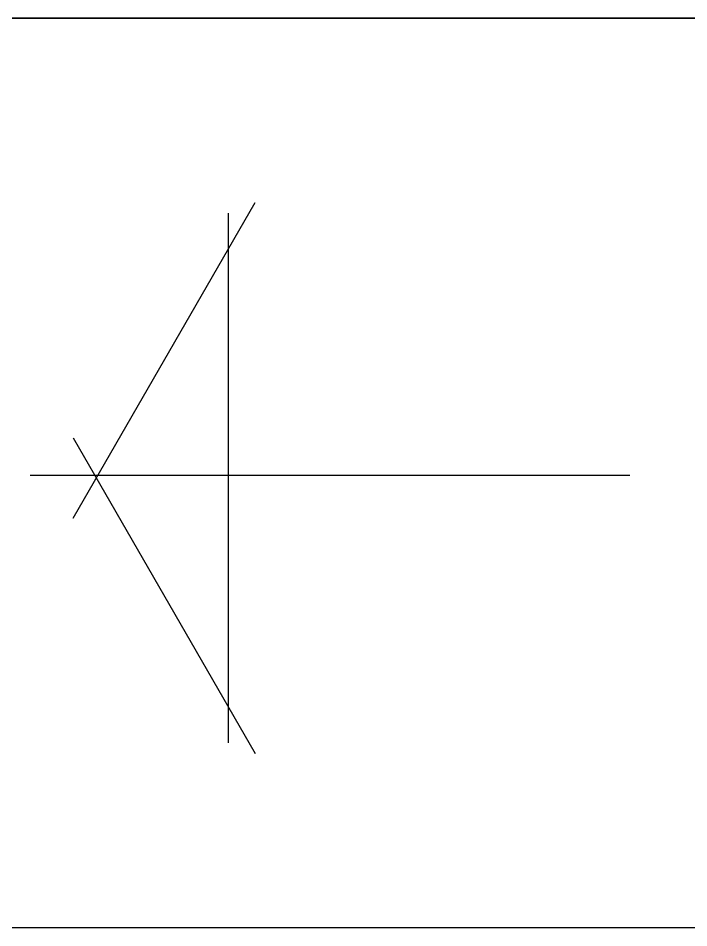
# Model space of a CAD drawing. Header units: metres. Extents: x -22 to 564, y 0 to 143.
# Drawn here: x 245.0678 to 245.193, y 45.9835 to 46.1535 of the extents above; entities that cross this region are included whole.
import ezdxf

# ---------------------------------------------------------------- set-up
doc = ezdxf.new("R2010")
doc.units = ezdxf.units.M
doc.layers.add('XREF 2N NEURO-ONCOLOGIA$0$Mobiliario Fijo', color=40, linetype='Continuous')
doc.layers.add('XREF 2N NEURO-ONCOLOGIA$0$MUROS', color=3, linetype='Continuous')

# ---------------------------------------------------------------- blocks, each defined once
blk = doc.blocks.new('XREF 2N NEURO-ONCOLOGIA$0$AQG 01$0$BOL RX-TLAH-1N$0$Coladera')
for p, q in [((83.11686, 30.70522), (83.15086, 30.76422)), ((83.14586, 30.66322), (83.14586, 30.76222)), ((83.11686, 30.72022), (83.15086, 30.66122)), ((83.22086, 30.71322), (83.10886, 30.71322))]:
    blk.add_line(p, q)
blk = doc.blocks.new('XREF 2N NEURO-ONCOLOGIA')
at = {"layer": 'XREF 2N NEURO-ONCOLOGIA$0$Mobiliario Fijo', "elevation": 0}
blk.add_lwpolyline([(12.70234, 1.53765), (12.53234, 1.53764), (12.53234, 2.53764), (12.70234, 2.53765)], close=True, dxfattribs=at)
at = {"layer": 'XREF 2N NEURO-ONCOLOGIA$0$MUROS'}
blk.add_line((12.70234, -1.31236), (12.70234, 2.53765), dxfattribs=at)
at = {"layer": 'XREF 2N NEURO-ONCOLOGIA$0$Mobiliario Fijo', "rotation": 270}
blk.add_blockref('XREF 2N NEURO-ONCOLOGIA$0$AQG 01$0$BOL RX-TLAH-1N$0$Coladera', (-18.09632, 85.08009, 0), dxfattribs=at)

msp = doc.modelspace()

# ---------------------------------------------------------------- block references
at = {"rotation": 90}
msp.add_blockref('XREF 2N NEURO-ONCOLOGIA', (247.04125, 33.45112), dxfattribs=at)

doc.saveas('drawing.dxf')
